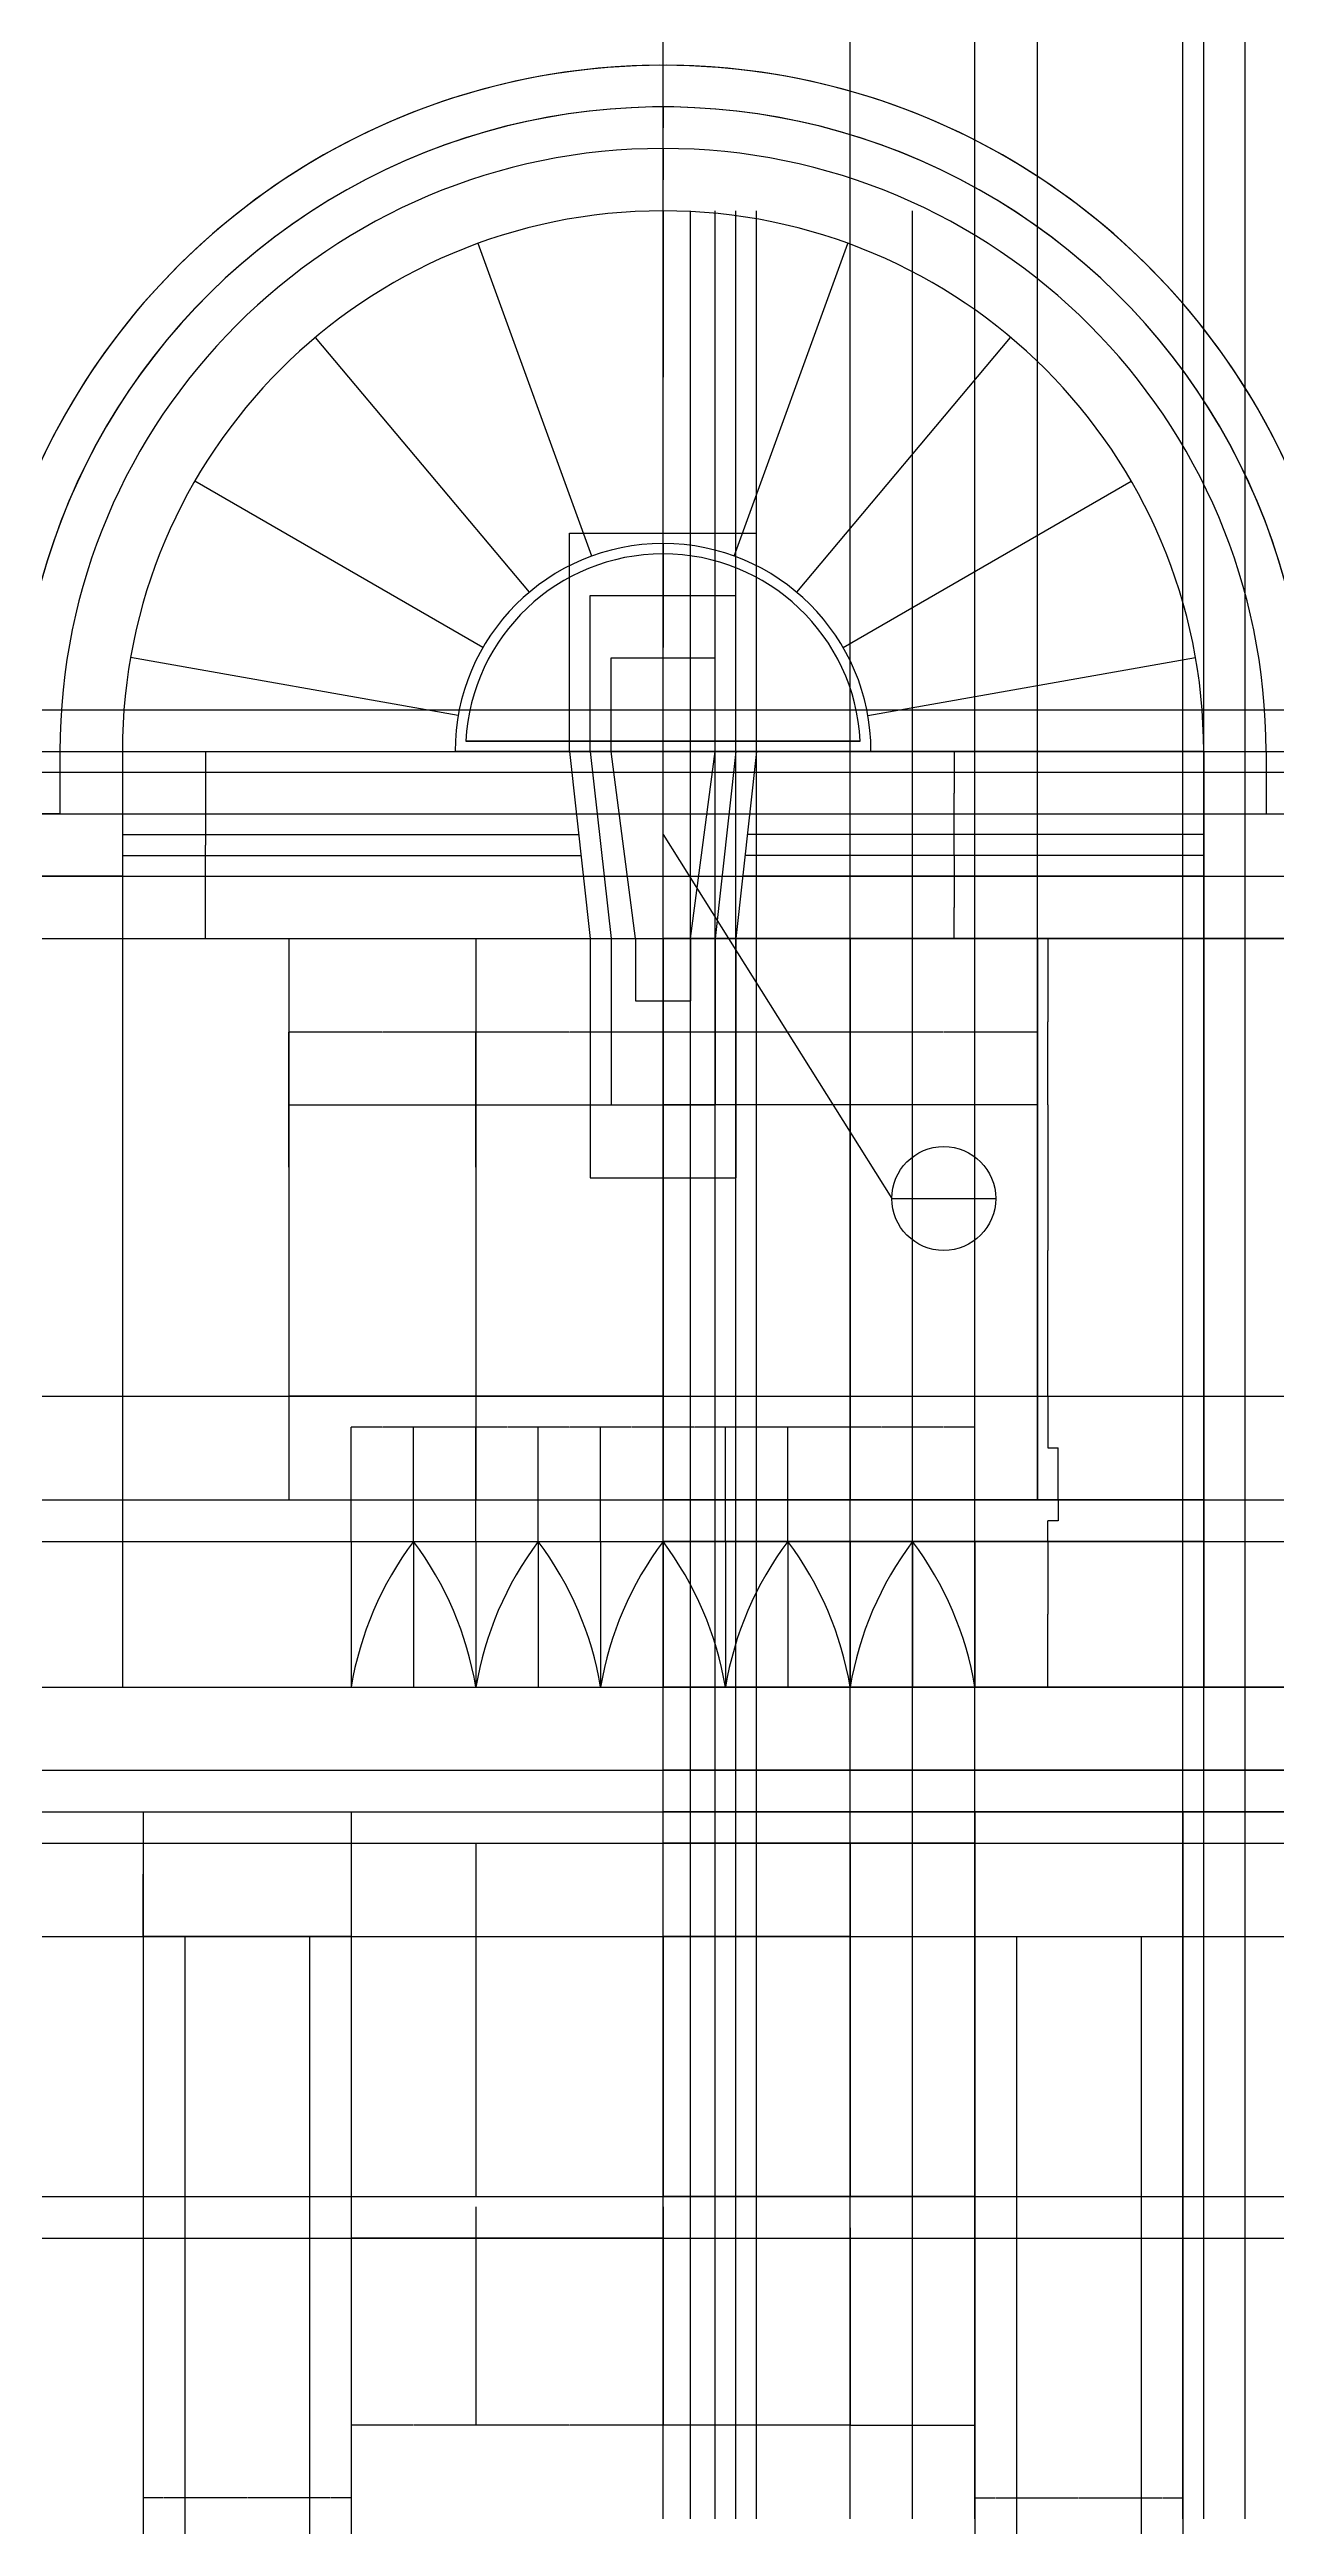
# Model space of a CAD drawing. Header units: metres. Extents: x -8000 to 49737, y -10600 to 18128.
# Drawn here: x -300 to 5600, y -987 to 10926 of the extents above; entities that cross this region are included whole.
import ezdxf

# ---------------------------------------------------------------- set-up
doc = ezdxf.new("R2010")
doc.units = ezdxf.units.M
for name, color, linetype in [('AXIS', 3, 'Continuous'), ('DOTE', 1, 'Continuous'), ('LINE', 2, 'Continuous'), ('PUB_DIM', 3, 'Continuous')]:
    doc.layers.add(name, color=color, linetype=linetype)
doc.dimstyles.get("Standard").update_dxf_attribs({"dimtxt": 2.5, "dimasz": 2.5, "dimexe": 1.25, "dimexo": 0.625, "dimtad": 1, "dimcen": 2.5, "dimazin": 3, "dimtfac": 1, "dimtmove": 0, "dimatfit": 3})

# ---------------------------------------------------------------- blocks, each defined once
blk = doc.blocks.new('_INDEX')
blk.add_line((-0.5, 0), (0.5, 0))
blk.add_circle((0, 0), 0.5)
blk = doc.blocks.new('*D14')
for p, q in [((2650, 8550), (2650, 8050)), ((2649.75, 8050), (2649.5, 8050)), ((2650, 7550), (2650, 8050)), ((2650, 8050), (2650, 8050)), ((2650.25, 8050), (2650.5, 8050))]:
    blk.add_line(p, q)
at = {"layer": 'Defpoints'}
for p in [(2650, 8550), (2650, 8050), (2650, 7550)]:
    blk.add_point(p, dxfattribs=at)
at = {"layer": 'AXIS', "insert": (2650, 8051.125), "char_height": 1, "attachment_point": 5}
blk.add_mtext('0', dxfattribs=at)
blk = doc.blocks.new('*D15')
for p, q in [((2650, 10150), (2650, 9350)), ((2649.75, 9350), (2649.5, 9350)), ((2650, 8550), (2650, 9350)), ((2650, 9350), (2650, 9350)), ((2650.25, 9350), (2650.5, 9350))]:
    blk.add_line(p, q)
at = {"layer": 'Defpoints'}
for p in [(2650, 10150), (2650, 9350), (2650, 8550)]:
    blk.add_point(p, dxfattribs=at)
at = {"layer": 'AXIS', "insert": (2650, 9351.125), "char_height": 1, "attachment_point": 5}
blk.add_mtext('0', dxfattribs=at)
blk = doc.blocks.new('*D16')
for p, q in [((2650, 10450), (2650, 10300)), ((2649.75, 10300), (2649.5, 10300)), ((2650, 10150), (2650, 10300)), ((2650, 10300), (2650, 10300)), ((2650.25, 10300), (2650.5, 10300))]:
    blk.add_line(p, q)
at = {"layer": 'Defpoints'}
for p in [(2650, 10450), (2650, 10300), (2650, 10150)]:
    blk.add_point(p, dxfattribs=at)
at = {"layer": 'AXIS', "insert": (2650, 10301.125), "char_height": 1, "attachment_point": 5}
blk.add_mtext('0', dxfattribs=at)
blk = doc.blocks.new('*D17')
for p, q in [((2650, 10650), (2650, 10550)), ((2649.75, 10550), (2649.5, 10550)), ((2650, 10450), (2650, 10550)), ((2650, 10550), (2650, 10550)), ((2650.25, 10550), (2650.5, 10550))]:
    blk.add_line(p, q)
at = {"layer": 'Defpoints'}
for p in [(2650, 10650), (2650, 10550), (2650, 10450)]:
    blk.add_point(p, dxfattribs=at)
at = {"layer": 'AXIS', "insert": (2650, 10551.125), "char_height": 1, "attachment_point": 5}
blk.add_mtext('0', dxfattribs=at)
blk = doc.blocks.new('*D18')
for p, q in [((2649.75, 10850), (2649.5, 10850)), ((2650, 10650), (2650, 10850)), ((2650, 10850), (2650, 10850)), ((2650, 10850), (2650, 10850)), ((2650.25, 10850), (2650.5, 10850))]:
    blk.add_line(p, q)
at = {"layer": 'Defpoints'}
for p in [(2650, 10850), (2650, 10850), (2650, 10650)]:
    blk.add_point(p, dxfattribs=at)
at = {"layer": 'AXIS', "insert": (2650, 10851.125), "char_height": 1, "attachment_point": 5}
blk.add_mtext('0', dxfattribs=at)
blk = doc.blocks.new('*D46')
for p, q in [((5150, 2450), (5150, 2150)), ((5149.75, 2150), (5149.5, 2150)), ((5150, 1850), (5150, 2150)), ((5150, 2150), (5150, 2150)), ((5150.25, 2150), (5150.5, 2150))]:
    blk.add_line(p, q)
at = {"layer": 'Defpoints'}
for p in [(5150, 2450), (5150, 2150), (5150, 1850)]:
    blk.add_point(p, dxfattribs=at)
at = {"layer": 'AXIS', "insert": (5150, 2151.125), "char_height": 1, "attachment_point": 5}
blk.add_mtext('0', dxfattribs=at)
blk = doc.blocks.new('*D47')
for p, q in [((4150, -350), (4150, -850)), ((4350, -350), (4350, -850)), ((4150.25, -850), (4248.5, -850)), ((4251.5, -850), (4349.75, -850))]:
    blk.add_line(p, q)
at = {"layer": 'Defpoints'}
for p in [(4150, -350), (4350, -350), (4150, -850)]:
    blk.add_point(p, dxfattribs=at)
at = {"layer": 'AXIS', "insert": (4250, -850), "char_height": 1, "attachment_point": 5}
blk.add_mtext('200', dxfattribs=at)
blk = doc.blocks.new('*D48')
for p, q in [((4350, -350), (4350, -850)), ((4950, -350), (4950, -850)), ((4350.25, -850), (4648.5, -850)), ((4651.5, -850), (4949.75, -850))]:
    blk.add_line(p, q)
at = {"layer": 'Defpoints'}
for p in [(4350, -350), (4950, -350), (4350, -850)]:
    blk.add_point(p, dxfattribs=at)
at = {"layer": 'AXIS', "insert": (4650, -850), "char_height": 1, "attachment_point": 5}
blk.add_mtext('600', dxfattribs=at)
blk = doc.blocks.new('*D49')
for p, q in [((4950, -350), (4950, -850)), ((5150, -350), (5150, -850)), ((4950.25, -850), (5048.5, -850)), ((5051.5, -850), (5149.75, -850))]:
    blk.add_line(p, q)
at = {"layer": 'Defpoints'}
for p in [(4950, -350), (5150, -350), (4950, -850)]:
    blk.add_point(p, dxfattribs=at)
at = {"layer": 'AXIS', "insert": (5050, -850), "char_height": 1, "attachment_point": 5}
blk.add_mtext('200', dxfattribs=at)
blk = doc.blocks.new('*D50')
for p, q in [((450, 7550), (450, 7100)), ((449.75, 7100), (449.5, 7100)), ((450, 6650), (450, 7100)), ((450, 7100), (450, 7100)), ((450.25, 7100), (450.5, 7100))]:
    blk.add_line(p, q)
at = {"layer": 'Defpoints'}
for p in [(450, 7550), (450, 7100), (450, 6650)]:
    blk.add_point(p, dxfattribs=at)
at = {"layer": 'AXIS', "insert": (450, 7101.125), "char_height": 1, "attachment_point": 5}
blk.add_mtext('0', dxfattribs=at)
blk = doc.blocks.new('*D51')
for p, q in [((4050, 7550), (4050, 7350)), ((4049.75, 7350), (4049.5, 7350)), ((4050, 7150), (4050, 7350)), ((4050, 7350), (4050, 7350)), ((4050.25, 7350), (4050.5, 7350))]:
    blk.add_line(p, q)
at = {"layer": 'Defpoints'}
for p in [(4050, 7550), (4050, 7350), (4050, 7150)]:
    blk.add_point(p, dxfattribs=at)
at = {"layer": 'AXIS', "insert": (4050, 7351.125), "char_height": 1, "attachment_point": 5}
blk.add_mtext('0', dxfattribs=at)
blk = doc.blocks.new('*D52')
for p, q in [((4049.75, 7200), (4049.5, 7200)), ((4050, 7150), (4050, 7200)), ((4050, 7050), (4050, 7200)), ((4050, 7200), (4050, 7200)), ((4050.25, 7200), (4050.5, 7200))]:
    blk.add_line(p, q)
at = {"layer": 'Defpoints'}
for p in [(4050, 7200), (4050, 7150), (4050, 7050)]:
    blk.add_point(p, dxfattribs=at)
at = {"layer": 'AXIS', "insert": (4050, 7201.125), "char_height": 1, "attachment_point": 5}
blk.add_mtext('0', dxfattribs=at)
blk = doc.blocks.new('*D53')
for p, q in [((4050, 6950), (4050, 6800)), ((4049.75, 6800), (4049.5, 6800)), ((4050, 6650), (4050, 6800)), ((4050, 6800), (4050, 6800)), ((4050.25, 6800), (4050.5, 6800))]:
    blk.add_line(p, q)
at = {"layer": 'Defpoints'}
for p in [(4050, 6950), (4050, 6800), (4050, 6650)]:
    blk.add_point(p, dxfattribs=at)
at = {"layer": 'AXIS', "insert": (4050, 6801.125), "char_height": 1, "attachment_point": 5}
blk.add_mtext('0', dxfattribs=at)
blk = doc.blocks.new('*D54')
for p, q in [((4050, 7050), (4050, 6850)), ((4050, 6950), (4050, 6850)), ((4049.75, 6850), (4049.5, 6850)), ((4050, 6850), (4050, 6850)), ((4050.25, 6850), (4050.5, 6850))]:
    blk.add_line(p, q)
at = {"layer": 'Defpoints'}
for p in [(4050, 7050), (4050, 6950), (4050, 6850)]:
    blk.add_point(p, dxfattribs=at)
at = {"layer": 'AXIS', "insert": (4050, 6851.125), "char_height": 1, "attachment_point": 5}
blk.add_mtext('0', dxfattribs=at)
blk = doc.blocks.new('*D55')
for p, q in [((2200, 7550), (2200, 8600)), ((2200.25, 8600), (2648.5, 8600)), ((2651.5, 8600), (3099.75, 8600)), ((3100, 7550), (3100, 8600))]:
    blk.add_line(p, q)
at = {"layer": 'Defpoints'}
for p in [(2200, 8600), (2200, 7550), (3100, 7550)]:
    blk.add_point(p, dxfattribs=at)
at = {"layer": 'AXIS', "insert": (2650, 8600), "char_height": 1, "attachment_point": 5}
blk.add_mtext('900', dxfattribs=at)
blk = doc.blocks.new('*D56')
for p, q in [((2300, 7550), (2300, 8300)), ((2300.25, 8300), (2648.5, 8300)), ((2651.5, 8300), (2999.75, 8300)), ((3000, 7550), (3000, 8300))]:
    blk.add_line(p, q)
at = {"layer": 'Defpoints'}
for p in [(2300, 8300), (2300, 7550), (3000, 7550)]:
    blk.add_point(p, dxfattribs=at)
at = {"layer": 'AXIS', "insert": (2650, 8300), "char_height": 1, "attachment_point": 5}
blk.add_mtext('700', dxfattribs=at)
blk = doc.blocks.new('*D57')
for p, q in [((2400, 7550), (2400, 8000)), ((2400.25, 8000), (2648.5, 8000)), ((2651.5, 8000), (2899.75, 8000)), ((2900, 7550), (2900, 8000))]:
    blk.add_line(p, q)
at = {"layer": 'Defpoints'}
for p in [(2400, 8000), (2400, 7550), (2900, 7550)]:
    blk.add_point(p, dxfattribs=at)
at = {"layer": 'AXIS', "insert": (2650, 8000), "char_height": 1, "attachment_point": 5}
blk.add_mtext('500', dxfattribs=at)
blk = doc.blocks.new('*D58')
for p, q in [((3998.5, 6200), (3549.75, 6200)), ((3550, 5550), (3550, 6200)), ((4450.25, 6200), (4001.5, 6200)), ((4450, 5550), (4450, 6200))]:
    blk.add_line(p, q)
at = {"layer": 'Defpoints'}
for p in [(4450, 6200), (3550, 5550), (4450, 5550)]:
    blk.add_point(p, dxfattribs=at)
at = {"layer": 'AXIS', "insert": (4000, 6200), "char_height": 1, "attachment_point": 5}
blk.add_mtext('900', dxfattribs=at)
blk = doc.blocks.new('*D59')
for p, q in [((3098.5, 6200), (2649.75, 6200)), ((2650, 5550), (2650, 6200)), ((3550.25, 6200), (3101.5, 6200)), ((3550, 5550), (3550, 6200))]:
    blk.add_line(p, q)
at = {"layer": 'Defpoints'}
for p in [(3550, 6200), (2650, 5550), (3550, 5550)]:
    blk.add_point(p, dxfattribs=at)
at = {"layer": 'AXIS', "insert": (3100, 6200), "char_height": 1, "attachment_point": 5}
blk.add_mtext('900', dxfattribs=at)
blk = doc.blocks.new('*D60')
for p, q in [((2198.5, 6200), (1749.75, 6200)), ((1750, 5550), (1750, 6200)), ((2650.25, 6200), (2201.5, 6200)), ((2650, 5550), (2650, 6200))]:
    blk.add_line(p, q)
at = {"layer": 'Defpoints'}
for p in [(2650, 6200), (1750, 5550), (2650, 5550)]:
    blk.add_point(p, dxfattribs=at)
at = {"layer": 'AXIS', "insert": (2200, 6200), "char_height": 1, "attachment_point": 5}
blk.add_mtext('900', dxfattribs=at)
blk = doc.blocks.new('*D61')
for p, q in [((1298.5, 6200), (849.75, 6200)), ((850, 5550), (850, 6200)), ((1750.25, 6200), (1301.5, 6200)), ((1750, 5550), (1750, 6200))]:
    blk.add_line(p, q)
at = {"layer": 'Defpoints'}
for p in [(1750, 6200), (850, 5550), (1750, 5550)]:
    blk.add_point(p, dxfattribs=at)
at = {"layer": 'AXIS', "insert": (1300, 6200), "char_height": 1, "attachment_point": 5}
blk.add_mtext('900', dxfattribs=at)
blk = doc.blocks.new('*D62')
for p, q in [((4500, 6650), (4500, 6250)), ((4499.75, 6250), (4499.5, 6250)), ((4500, 5850), (4500, 6250)), ((4500, 6250), (4500, 6250)), ((4500.25, 6250), (4500.5, 6250))]:
    blk.add_line(p, q)
at = {"layer": 'Defpoints'}
for p in [(4500, 6650), (4500, 6250), (4500, 5850)]:
    blk.add_point(p, dxfattribs=at)
at = {"layer": 'AXIS', "insert": (4500, 6251.125), "char_height": 1, "attachment_point": 5}
blk.add_mtext('0', dxfattribs=at)
blk = doc.blocks.new('*D63')
for p, q in [((4500, 5850), (4500, 5150)), ((4499.75, 5150), (4499.5, 5150)), ((4500, 4450), (4500, 5150)), ((4500, 5150), (4500, 5150)), ((4500.25, 5150), (4500.5, 5150))]:
    blk.add_line(p, q)
at = {"layer": 'Defpoints'}
for p in [(4500, 5850), (4500, 5150), (4500, 4450)]:
    blk.add_point(p, dxfattribs=at)
at = {"layer": 'AXIS', "insert": (4500, 5151.125), "char_height": 1, "attachment_point": 5}
blk.add_mtext('0', dxfattribs=at)
blk = doc.blocks.new('*D64')
for p, q in [((4500, 4450), (4500, 4200)), ((4500.25, 4200), (4524, 4200)), ((4526, 4200), (4549.75, 4200)), ((4550, 3950), (4550, 4200))]:
    blk.add_line(p, q)
at = {"layer": 'Defpoints'}
for p in [(4500, 4450), (4500, 4200), (4550, 3950)]:
    blk.add_point(p, dxfattribs=at)
at = {"layer": 'AXIS', "insert": (4525, 4200), "char_height": 1, "attachment_point": 5}
blk.add_mtext('50', dxfattribs=at)
blk = doc.blocks.new('*D65')
for p, q in [((4550, 3950), (4550, 3850)), ((4524, 3850), (4499.75, 3850)), ((4500, 3750), (4500, 3850)), ((4550.25, 3850), (4526, 3850))]:
    blk.add_line(p, q)
at = {"layer": 'Defpoints'}
for p in [(4550, 3950), (4550, 3850), (4500, 3750)]:
    blk.add_point(p, dxfattribs=at)
at = {"layer": 'AXIS', "insert": (4525, 3850), "char_height": 1, "attachment_point": 5}
blk.add_mtext('50', dxfattribs=at)
blk = doc.blocks.new('*D66')
for p, q in [((4500, 3750), (4500, 3400)), ((4499.75, 3400), (4499.5, 3400)), ((4500, 3050), (4500, 3400)), ((4500, 3400), (4500, 3400)), ((4500.25, 3400), (4500.5, 3400))]:
    blk.add_line(p, q)
at = {"layer": 'Defpoints'}
for p in [(4500, 3750), (4500, 3400), (4500, 3050)]:
    blk.add_point(p, dxfattribs=at)
at = {"layer": 'AXIS', "insert": (4500, 3401.125), "char_height": 1, "attachment_point": 5}
blk.add_mtext('0', dxfattribs=at)
blk = doc.blocks.new('*D67')
for p, q in [((3998.5, 4300), (3849.75, 4300)), ((3850, 3750), (3850, 4300)), ((4150.25, 4300), (4001.5, 4300)), ((4150, 3750), (4150, 4300))]:
    blk.add_line(p, q)
at = {"layer": 'Defpoints'}
for p in [(4150, 4300), (3850, 3750), (4150, 3750)]:
    blk.add_point(p, dxfattribs=at)
at = {"layer": 'AXIS', "insert": (4000, 4300), "char_height": 1, "attachment_point": 5}
blk.add_mtext('300', dxfattribs=at)
blk = doc.blocks.new('*D68')
for p, q in [((3698.5, 4300), (3549.75, 4300)), ((3550, 3750), (3550, 4300)), ((3850.25, 4300), (3701.5, 4300)), ((3850, 3750), (3850, 4300))]:
    blk.add_line(p, q)
at = {"layer": 'Defpoints'}
for p in [(3850, 4300), (3550, 3750), (3850, 3750)]:
    blk.add_point(p, dxfattribs=at)
at = {"layer": 'AXIS', "insert": (3700, 4300), "char_height": 1, "attachment_point": 5}
blk.add_mtext('300', dxfattribs=at)
blk = doc.blocks.new('*D69')
for p, q in [((3398.5, 4300), (3249.75, 4300)), ((3250, 3750), (3250, 4300)), ((3550.25, 4300), (3401.5, 4300)), ((3550, 3750), (3550, 4300))]:
    blk.add_line(p, q)
at = {"layer": 'Defpoints'}
for p in [(3550, 4300), (3250, 3750), (3550, 3750)]:
    blk.add_point(p, dxfattribs=at)
at = {"layer": 'AXIS', "insert": (3400, 4300), "char_height": 1, "attachment_point": 5}
blk.add_mtext('300', dxfattribs=at)
blk = doc.blocks.new('*D70')
for p, q in [((3098.5, 4300), (2949.75, 4300)), ((2950, 3750), (2950, 4300)), ((3250.25, 4300), (3101.5, 4300)), ((3250, 3750), (3250, 4300))]:
    blk.add_line(p, q)
at = {"layer": 'Defpoints'}
for p in [(3250, 4300), (2950, 3750), (3250, 3750)]:
    blk.add_point(p, dxfattribs=at)
at = {"layer": 'AXIS', "insert": (3100, 4300), "char_height": 1, "attachment_point": 5}
blk.add_mtext('300', dxfattribs=at)
blk = doc.blocks.new('*D71')
for p, q in [((2798.5, 4300), (2649.75, 4300)), ((2650, 3750), (2650, 4300)), ((2950.25, 4300), (2801.5, 4300)), ((2950, 3750), (2950, 4300))]:
    blk.add_line(p, q)
at = {"layer": 'Defpoints'}
for p in [(2950, 4300), (2650, 3750), (2950, 3750)]:
    blk.add_point(p, dxfattribs=at)
at = {"layer": 'AXIS', "insert": (2800, 4300), "char_height": 1, "attachment_point": 5}
blk.add_mtext('300', dxfattribs=at)
blk = doc.blocks.new('*D72')
for p, q in [((2498.5, 4300), (2349.75, 4300)), ((2350, 3750), (2350, 4300)), ((2650.25, 4300), (2501.5, 4300)), ((2650, 3750), (2650, 4300))]:
    blk.add_line(p, q)
at = {"layer": 'Defpoints'}
for p in [(2650, 4300), (2350, 3750), (2650, 3750)]:
    blk.add_point(p, dxfattribs=at)
at = {"layer": 'AXIS', "insert": (2500, 4300), "char_height": 1, "attachment_point": 5}
blk.add_mtext('300', dxfattribs=at)
blk = doc.blocks.new('*D73')
for p, q in [((2198.5, 4300), (2049.75, 4300)), ((2050, 3750), (2050, 4300)), ((2350.25, 4300), (2201.5, 4300)), ((2350, 3750), (2350, 4300))]:
    blk.add_line(p, q)
at = {"layer": 'Defpoints'}
for p in [(2350, 4300), (2050, 3750), (2350, 3750)]:
    blk.add_point(p, dxfattribs=at)
at = {"layer": 'AXIS', "insert": (2200, 4300), "char_height": 1, "attachment_point": 5}
blk.add_mtext('300', dxfattribs=at)
blk = doc.blocks.new('*D74')
for p, q in [((1898.5, 4300), (1749.75, 4300)), ((1750, 3750), (1750, 4300)), ((2050.25, 4300), (1901.5, 4300)), ((2050, 3750), (2050, 4300))]:
    blk.add_line(p, q)
at = {"layer": 'Defpoints'}
for p in [(2050, 4300), (1750, 3750), (2050, 3750)]:
    blk.add_point(p, dxfattribs=at)
at = {"layer": 'AXIS', "insert": (1900, 4300), "char_height": 1, "attachment_point": 5}
blk.add_mtext('300', dxfattribs=at)
blk = doc.blocks.new('*D75')
for p, q in [((1598.5, 4300), (1449.75, 4300)), ((1450, 3750), (1450, 4300)), ((1750.25, 4300), (1601.5, 4300)), ((1750, 3750), (1750, 4300))]:
    blk.add_line(p, q)
at = {"layer": 'Defpoints'}
for p in [(1750, 4300), (1450, 3750), (1750, 3750)]:
    blk.add_point(p, dxfattribs=at)
at = {"layer": 'AXIS', "insert": (1600, 4300), "char_height": 1, "attachment_point": 5}
blk.add_mtext('300', dxfattribs=at)
blk = doc.blocks.new('*D76')
for p, q in [((1298.5, 4300), (1149.75, 4300)), ((1150, 3750), (1150, 4300)), ((1450.25, 4300), (1301.5, 4300)), ((1450, 3750), (1450, 4300))]:
    blk.add_line(p, q)
at = {"layer": 'Defpoints'}
for p in [(1450, 4300), (1150, 3750), (1450, 3750)]:
    blk.add_point(p, dxfattribs=at)
at = {"layer": 'AXIS', "insert": (1300, 4300), "char_height": 1, "attachment_point": 5}
blk.add_mtext('300', dxfattribs=at)
blk = doc.blocks.new('*D77')
for p, q in [((2300, 6650), (2300, 5500)), ((3000, 6650), (3000, 5500)), ((2300.25, 5500), (2648.5, 5500)), ((2651.5, 5500), (2999.75, 5500))]:
    blk.add_line(p, q)
at = {"layer": 'Defpoints'}
for p in [(2300, 6650), (3000, 6650), (2300, 5500)]:
    blk.add_point(p, dxfattribs=at)
at = {"layer": 'AXIS', "insert": (2650, 5500), "char_height": 1, "attachment_point": 5}
blk.add_mtext('700', dxfattribs=at)
blk = doc.blocks.new('*D78')
for p, q in [((2400, 6650), (2400, 5850)), ((2900, 6650), (2900, 5850)), ((2400.25, 5850), (2648.5, 5850)), ((2651.5, 5850), (2899.75, 5850))]:
    blk.add_line(p, q)
at = {"layer": 'Defpoints'}
for p in [(2400, 6650), (2900, 6650), (2400, 5850)]:
    blk.add_point(p, dxfattribs=at)
at = {"layer": 'AXIS', "insert": (2650, 5850), "char_height": 1, "attachment_point": 5}
blk.add_mtext('500', dxfattribs=at)
blk = doc.blocks.new('*D79')
for p, q in [((2518, 6650), (2518, 6350)), ((2782, 6650), (2782, 6350)), ((2518.25, 6350), (2648.5, 6350)), ((2651.5, 6350), (2781.75, 6350))]:
    blk.add_line(p, q)
at = {"layer": 'Defpoints'}
for p in [(2518, 6650), (2782, 6650), (2518, 6350)]:
    blk.add_point(p, dxfattribs=at)
at = {"layer": 'AXIS', "insert": (2650, 6350), "char_height": 1, "attachment_point": 5}
blk.add_mtext('264', dxfattribs=at)
blk = doc.blocks.new('*D95')
for p, q in [((150, 2450), (150, 2150)), ((149.75, 2150), (149.5, 2150)), ((150, 1850), (150, 2150)), ((150, 2150), (150, 2150)), ((150.25, 2150), (150.5, 2150))]:
    blk.add_line(p, q)
at = {"layer": 'Defpoints'}
for p in [(150, 2450), (150, 2150), (150, 1850)]:
    blk.add_point(p, dxfattribs=at)
at = {"layer": 'AXIS', "insert": (150, 2151.125), "char_height": 1, "attachment_point": 5}
blk.add_mtext('0', dxfattribs=at)
blk = doc.blocks.new('*D96')
for p, q in [((-350, -500), (-350, -1050)), ((150, -500), (150, -1050)), ((-349.75, -1050), (-101.5, -1050)), ((-98.5, -1050), (149.75, -1050))]:
    blk.add_line(p, q)
at = {"layer": 'Defpoints'}
for p in [(-350, -500), (150, -500), (-350, -1050)]:
    blk.add_point(p, dxfattribs=at)
at = {"layer": 'AXIS', "insert": (-100, -1050), "char_height": 1, "attachment_point": 5}
blk.add_mtext('500', dxfattribs=at)
blk = doc.blocks.new('*D97')
for p, q in [((950, -350), (950, -850)), ((1150, -350), (1150, -850)), ((1048.5, -850), (949.75, -850)), ((1150.25, -850), (1051.5, -850))]:
    blk.add_line(p, q)
at = {"layer": 'Defpoints'}
for p in [(950, -350), (1150, -350), (1150, -850)]:
    blk.add_point(p, dxfattribs=at)
at = {"layer": 'AXIS', "insert": (1050, -850), "char_height": 1, "attachment_point": 5}
blk.add_mtext('200', dxfattribs=at)
blk = doc.blocks.new('*D98')
for p, q in [((150, -350), (150, -850)), ((350, -350), (350, -850)), ((248.5, -850), (149.75, -850)), ((350.25, -850), (251.5, -850))]:
    blk.add_line(p, q)
at = {"layer": 'Defpoints'}
for p in [(150, -350), (350, -350), (350, -850)]:
    blk.add_point(p, dxfattribs=at)
at = {"layer": 'AXIS', "insert": (250, -850), "char_height": 1, "attachment_point": 5}
blk.add_mtext('200', dxfattribs=at)
blk = doc.blocks.new('*D99')
for p, q in [((350, -350), (350, -850)), ((950, -350), (950, -850)), ((648.5, -850), (349.75, -850)), ((950.25, -850), (651.5, -850))]:
    blk.add_line(p, q)
at = {"layer": 'Defpoints'}
for p in [(350, -350), (950, -350), (950, -850)]:
    blk.add_point(p, dxfattribs=at)
at = {"layer": 'AXIS', "insert": (650, -850), "char_height": 1, "attachment_point": 5}
blk.add_mtext('600', dxfattribs=at)
blk = doc.blocks.new('*D100')
for p, q in [((3550, 350), (3550, -500)), ((4150, 350), (4150, -500)), ((3550.25, -500), (3848.5, -500)), ((3851.5, -500), (4149.75, -500))]:
    blk.add_line(p, q)
at = {"layer": 'Defpoints'}
for p in [(3550, 350), (4150, 350), (3550, -500)]:
    blk.add_point(p, dxfattribs=at)
at = {"layer": 'AXIS', "insert": (3850, -500), "char_height": 1, "attachment_point": 5}
blk.add_mtext('600', dxfattribs=at)
blk = doc.blocks.new('*D101')
for p, q in [((2650, 550), (2650, -500)), ((3550, 450), (3550, -500)), ((3098.5, -500), (2649.75, -500)), ((3550.25, -500), (3101.5, -500))]:
    blk.add_line(p, q)
at = {"layer": 'Defpoints'}
for p in [(2650, 550), (3550, 450), (3550, -500)]:
    blk.add_point(p, dxfattribs=at)
at = {"layer": 'AXIS', "insert": (3100, -500), "char_height": 1, "attachment_point": 5}
blk.add_mtext('900', dxfattribs=at)
blk = doc.blocks.new('*D102')
for p, q in [((1750, 550), (1750, -500)), ((2650, 550), (2650, -500)), ((2198.5, -500), (1749.75, -500)), ((2650.25, -500), (2201.5, -500))]:
    blk.add_line(p, q)
at = {"layer": 'Defpoints'}
for p in [(1750, 550), (2650, 550), (2650, -500)]:
    blk.add_point(p, dxfattribs=at)
at = {"layer": 'AXIS', "insert": (2200, -500), "char_height": 1, "attachment_point": 5}
blk.add_mtext('900', dxfattribs=at)
blk = doc.blocks.new('*D103')
for p, q in [((1150, 550), (1150, -500)), ((1750, 550), (1750, -500)), ((1448.5, -500), (1149.75, -500)), ((1750.25, -500), (1451.5, -500))]:
    blk.add_line(p, q)
at = {"layer": 'Defpoints'}
for p in [(1150, 550), (1750, 550), (1750, -500)]:
    blk.add_point(p, dxfattribs=at)
at = {"layer": 'AXIS', "insert": (1450, -500), "char_height": 1, "attachment_point": 5}
blk.add_mtext('600', dxfattribs=at)

msp = doc.modelspace()

# ---------------------------------------------------------------- linework, layer by layer
at = {"layer": 'DOTE'}
for p, q in [((3550, 3950), (3550, 15400)), ((4150, -950), (4150, 15400)), ((4450, 3950), (4450, 15400)), ((5150, -950), (5150, 15400)), ((5250, -950), (5250, 15400)), ((5450, -950), (5450, 15400)), ((2650, -950), (2650, 10150)), ((2782, -950), (2782, 10150)), ((2900, -950), (2900, 10150)), ((3000, -950), (3000, 10150)), ((3100, -950), (3100, 10150)), ((3550, -950), (3550, 10150)), ((3850, -950), (3850, 10150)), ((4150, -950), (4150, 10150)), ((-7800, 7750), (12900, 7750)), ((-7800, 7750), (12900, 7750)), ((-7800, 7550), (12900, 7550)), ((-7800, 7450), (12900, 7450)), ((-7800, 7450), (12900, 7450)), ((-7800, 7450), (12900, 7450)), ((-7800, 7250), (12900, 7250)), ((-7800, 6950), (12900, 6950)), ((-7800, 6650), (12900, 6650)), ((-7800, 4450), (12900, 4450)), ((-7800, 3950), (12900, 3950)), ((-7800, 3750), (12900, 3750)), ((-7800, 3050), (12900, 3050)), ((-7800, 2650), (12900, 2650)), ((-7800, 2450), (12900, 2450)), ((-7800, 2300), (12900, 2300)), ((-7800, 1850), (12900, 1850)), ((-7800, 1850), (12900, 1850)), ((-7800, 1850), (12900, 1850)), ((-7800, 600), (12900, 600)), ((-7800, 400), (12900, 400))]:
    msp.add_line(p, q, dxfattribs=at)
at = {"layer": 'LINE'}
for p, q in [((2650, 8550), (2650, 10150)), ((2650, 8550), (2650, 10150)), ((2307.98, 8489.69), (1760.75, 9993.2)), ((2992.02, 8489.69), (3539.25, 9993.2)), ((2007.21, 8316.04), (978.75, 9541.72)), ((3292.79, 8316.04), (4321.25, 9541.72)), ((1783.97, 8050), (398.33, 8850)), ((3516.03, 8050), (4901.67, 8850)), ((1665.19, 7723.65), (89.5, 8001.49)), ((3634.81, 7723.65), (5210.5, 8001.49)), ((-250, 7550), (-250, 7250)), ((50, 7550), (3650, 7550)), ((50, 7550), (50, 6950)), ((5250, 7550), (1650, 7550)), ((3598.68, 7600), (1701.32, 7600)), ((1701.32, 7600), (3598.68, 7600)), ((2200, 7550), (2300, 6650)), ((2300, 7550), (2400, 6650)), ((2518, 6650), (2400, 7550)), ((2782, 6650), (2900, 7550)), ((3000, 7550), (2900, 6650)), ((3100, 7550), (3000, 6650)), ((5250, 7550), (5250, 6950)), ((5550, 7550), (5550, 7250)), ((-250, 7250), (-3950, 7250)), ((50, 7150), (2244.44, 7150)), ((5250, 7150), (3055.56, 7150)), ((5550, 7250), (9250, 7250)), ((50, 7050), (2255.56, 7050)), ((5250, 7050), (3044.44, 7050)), ((50, 6950), (-3850, 6950)), ((50, 6950), (50, 3050)), ((50, 6950), (2266.67, 6950)), ((5250, 6950), (3033.33, 6950)), ((5250, 6950), (9150, 6950)), ((5250, 6950), (5250, 3050)), ((-3750, 6650), (2650, 6650)), ((850, 6650), (850, 3950)), ((1750, 6650), (1750, 3950)), ((9050, 6650), (2650, 6650)), ((2650, 6650), (2650, 4450)), ((2650, 6650), (2650, 3950)), ((3550, 6650), (3550, 3950)), ((4450, 6650), (4450, 3950)), ((850, 5850), (2650, 5850)), ((4450, 5850), (2650, 5850)), ((2650, 4450), (850, 4450)), ((2650, 4450), (4450, 4450)), ((50, 3950), (2650, 3950)), ((5250, 3950), (2650, 3950)), ((50, 3750), (2650, 3750)), ((1150, 3750), (1150, 3050)), ((1450, 3750), (1450, 3050)), ((1750, 3750), (1750, 3050)), ((2050, 3750), (2050, 3050)), ((2350, 3750), (2350, 3050)), ((5250, 3750), (2650, 3750)), ((2650, 3750), (2650, 3050)), ((2650, 3750), (2650, 3050)), ((2950, 3750), (2950, 3050)), ((3250, 3750), (3250, 3050)), ((3550, 3750), (3550, 3050)), ((3850, 3750), (3850, 3050)), ((4150, 3750), (4150, 3050)), ((-3750, 3050), (2650, 3050)), ((9050, 3050), (2650, 3050)), ((-3950, 2650), (2650, 2650)), ((9250, 2650), (2650, 2650)), ((-3750, 2450), (2650, 2450)), ((150, 2450), (150, -1400)), ((1150, 2450), (1150, -1400)), ((9050, 2450), (2650, 2450)), ((4150, 2450), (4150, -1400)), ((5150, 2450), (5150, -1400)), ((1150, 2300), (2650, 2300)), ((1750, 2300), (1750, 600)), ((4150, 2300), (2650, 2300)), ((3550, 2300), (3550, 600)), ((1150, 1850), (150, 1850)), ((350, 1850), (350, -1400)), ((950, 1850), (950, -1400)), ((1750, 1850), (2650, 1850)), ((3550, 1850), (2650, 1850)), ((2650, 1850), (2650, 600)), ((2650, 1850), (2650, 600)), ((4150, 1850), (5150, 1850)), ((4350, 1850), (4350, -1400)), ((4950, 1850), (4950, -1400)), ((1150, 600), (2650, 600)), ((4150, 600), (2650, 600)), ((2650, 400), (1150, 400)), ((2650, 400), (4150, 400))]:
    msp.add_line(p, q, dxfattribs=at)
for centre, radius, start, end in [((2650, 7550), 3300, 3.47, 180), ((2650, 7550), 3300, 0, 176.53), ((2650, 7550), 3100, 358.15, 180), ((2650, 7550), 3100, 0, 181.85), ((2650, 7550), 2900, 0, 180), ((2650, 7550), 2900, 0, 180), ((2650, 7550), 2600, 0, 180), ((2650, 7550), 2600, 0, 180), ((2650, 7550), 1000, 0, 180), ((2650, 7550), 1000, 0, 180), ((2650, 7550), 950, 3.02, 176.98), ((2650, 7550), 950, 3.02, 176.98), ((2735, 2785), 1607, 143.09, 170.51), ((165, 2785), 1607, 9.49, 36.91), ((3335, 2785), 1607, 143.09, 170.51), ((765, 2785), 1607, 9.49, 36.91), ((3935, 2785), 1607, 143.09, 170.51), ((1365, 2785), 1607, 9.49, 36.91), ((4535, 2785), 1607, 143.09, 170.51), ((1965, 2785), 1607, 9.49, 36.91), ((5135, 2785), 1607, 143.09, 170.51), ((2565, 2785), 1607, 9.49, 36.91)]:
    msp.add_arc(centre, radius, start, end, dxfattribs=at)
at = {"layer": 'PUB_DIM'}
for p, q in [((2650, 10150), (2650, 12800)), ((2650, 7150), (3750, 5400)), ((3750, 5400), (3750, 5400))]:
    msp.add_line(p, q, dxfattribs=at)

# ---------------------------------------------------------------- block references
at = {"layer": 'PUB_DIM', "xscale": 500, "yscale": 500, "zscale": 500}
msp.add_blockref('_INDEX', (4000, 5400), dxfattribs=at)

# ---------------------------------------------------------------- dimensions: what is measured, and where the dimension line sits
at = {"layer": 'AXIS'}
for base, p1, p2, picture, middle in [((2650, 10850), (2650, 10650), (2650, 10850), '*D18', (2650, 10851.125)), ((2650, 10550), (2650, 10450), (2650, 10650), '*D17', (2650, 10551.125)), ((2650, 10300), (2650, 10150), (2650, 10450), '*D16', (2650, 10301.125)), ((2650, 9350), (2650, 8550), (2650, 10150), '*D15', (2650, 9351.125)), ((2200, 8600), (2200, 7550), (3100, 7550), '*D55', (2650, 8600)), ((2650, 8050), (2650, 7550), (2650, 8550), '*D14', (2650, 8051.125)), ((2300, 8300), (2300, 7550), (3000, 7550), '*D56', (2650, 8300)), ((2400, 8000), (2400, 7550), (2900, 7550), '*D57', (2650, 8000)), ((450, 7100), (450, 7550), (450, 6650), '*D50', (450, 7101.125)), ((4050, 7350), (4050, 7550), (4050, 7150), '*D51', (4050, 7351.125)), ((4050, 7200), (4050, 7150), (4050, 7050), '*D52', (4050, 7201.125)), ((4050, 6850), (4050, 7050), (4050, 6950), '*D54', (4050, 6851.125)), ((4050, 6800), (4050, 6950), (4050, 6650), '*D53', (4050, 6801.125)), ((2300, 5500), (2300, 6650), (3000, 6650), '*D77', (2650, 5500)), ((2400, 5850), (2400, 6650), (2900, 6650), '*D78', (2650, 5850)), ((2518, 6350), (2518, 6650), (2782, 6650), '*D79', (2650, 6350)), ((4500, 6250), (4500, 6650), (4500, 5850), '*D62', (4500, 6251.125)), ((1750, 6200), (1750, 5550), (850, 5550), '*D61', (1300, 6200)), ((2650, 6200), (2650, 5550), (1750, 5550), '*D60', (2200, 6200)), ((3550, 6200), (3550, 5550), (2650, 5550), '*D59', (3100, 6200)), ((4450, 6200), (4450, 5550), (3550, 5550), '*D58', (4000, 6200)), ((4500, 5150), (4500, 5850), (4500, 4450), '*D63', (4500, 5151.125)), ((4500, 4200), (4500, 4450), (4550, 3950), '*D64', (4525, 4200)), ((1450, 4300), (1450, 3750), (1150, 3750), '*D76', (1300, 4300)), ((1750, 4300), (1750, 3750), (1450, 3750), '*D75', (1600, 4300)), ((2050, 4300), (2050, 3750), (1750, 3750), '*D74', (1900, 4300)), ((2350, 4300), (2350, 3750), (2050, 3750), '*D73', (2200, 4300)), ((2650, 4300), (2650, 3750), (2350, 3750), '*D72', (2500, 4300)), ((2950, 4300), (2950, 3750), (2650, 3750), '*D71', (2800, 4300)), ((3250, 4300), (3250, 3750), (2950, 3750), '*D70', (3100, 4300)), ((3550, 4300), (3550, 3750), (3250, 3750), '*D69', (3400, 4300)), ((3850, 4300), (3850, 3750), (3550, 3750), '*D68', (3700, 4300)), ((4150, 4300), (4150, 3750), (3850, 3750), '*D67', (4000, 4300)), ((4550, 3850), (4550, 3950), (4500, 3750), '*D65', (4525, 3850)), ((4500, 3400), (4500, 3750), (4500, 3050), '*D66', (4500, 3401.125)), ((150, 2150), (150, 2450), (150, 1850), '*D95', (150, 2151.125)), ((5150, 2150), (5150, 2450), (5150, 1850), '*D46', (5150, 2151.125)), ((1750, -500), (1750, 550), (1150, 550), '*D103', (1450, -500)), ((2650, -500), (2650, 550), (1750, 550), '*D102', (2200, -500)), ((3550, -500), (3550, 450), (2650, 550), '*D101', (3100, -500)), ((3550, -500), (3550, 350), (4150, 350), '*D100', (3850, -500)), ((350, -850), (350, -350), (150, -350), '*D98', (250, -850)), ((950, -850), (950, -350), (350, -350), '*D99', (650, -850)), ((1150, -850), (1150, -350), (950, -350), '*D97', (1050, -850)), ((4150, -850), (4150, -350), (4350, -350), '*D47', (4250, -850)), ((4350, -850), (4350, -350), (4950, -350), '*D48', (4650, -850)), ((4950, -850), (4950, -350), (5150, -350), '*D49', (5050, -850)), ((-350, -1050), (-350, -500), (150, -500), '*D96', (-100, -1050))]:
    dim = msp.add_linear_dim(base=base, p1=p1, p2=p2, dimstyle='Standard', dxfattribs=at)
    dim.commit()
    dim.dimension.update_dxf_attribs({"geometry": picture, "text_midpoint": middle})

doc.saveas('drawing.dxf')
